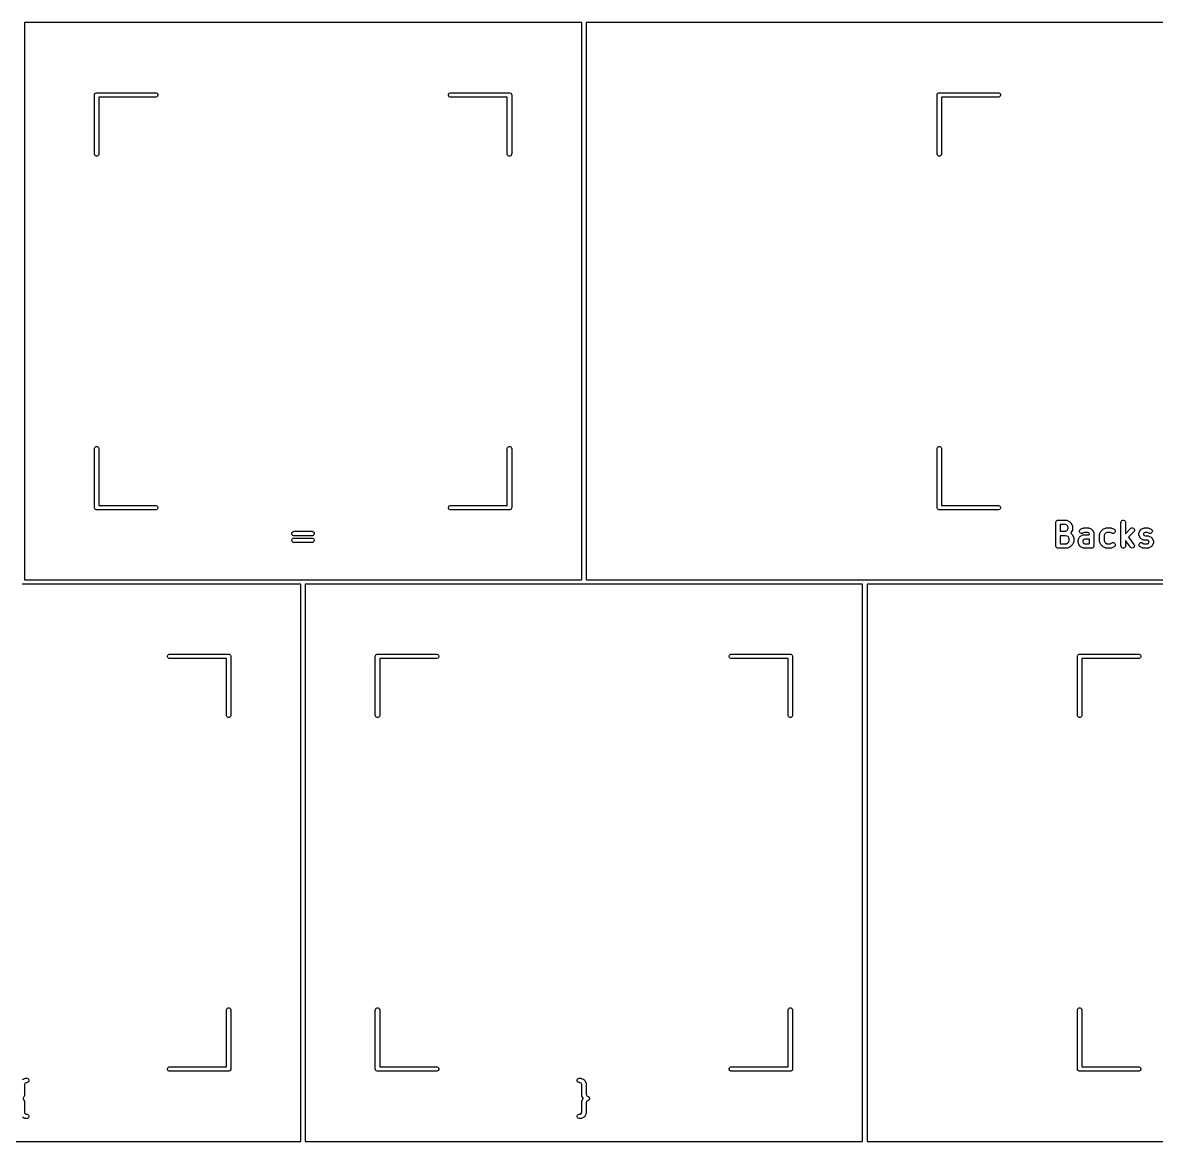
# Model space of a CAD drawing. Extents: x 48 to 353, y -180 to -61.
# Drawn here: x 277.17 to 315.61, y -122.55 to -84.6 of the extents above; entities that cross this region are included whole.
import ezdxf

# ---------------------------------------------------------------- set-up
doc = ezdxf.new("R2010")
doc.units = 0
doc.layers.add('BLACK', color=7, linetype='CONTINUOUS')

msp = doc.modelspace()

# ---------------------------------------------------------------- linework, layer by layer
at = {"layer": 'BLACK', "linetype": 'CONTINUOUS'}
for p, q in [((277.225, -84.6), (277.225, -103.5)), ((296.125, -84.6), (277.225, -84.6)), ((296.125, -103.5), (296.125, -84.6)), ((296.275, -84.6), (296.275, -103.5)), ((334.225, -84.6), (296.275, -84.6)), ((279.6, -87.05), (279.601441, -87.035368)), ((279.6, -89.05), (279.6, -87.05)), ((279.601441, -87.035368), (279.61264, -87.008332)), ((279.61264, -87.008332), (279.633332, -86.98764)), ((279.633332, -86.98764), (279.660368, -86.976441)), ((279.660368, -86.976441), (279.675, -86.975)), ((279.675, -86.975), (281.675, -86.975)), ((281.675, -87.125), (279.75, -87.125)), ((279.75, -87.125), (279.75, -89.05)), ((281.675, -86.975), (281.689632, -86.976441)), ((281.689632, -87.123559), (281.675, -87.125)), ((281.689632, -86.976441), (281.716668, -86.98764)), ((281.716668, -87.11236), (281.689632, -87.123559)), ((281.716668, -86.98764), (281.73736, -87.008332)), ((281.73736, -87.091668), (281.716668, -87.11236)), ((281.73736, -87.008332), (281.748559, -87.035368)), ((281.748559, -87.064632), (281.73736, -87.091668)), ((281.748559, -87.035368), (281.748559, -87.064632)), ((291.601441, -87.035368), (291.61264, -87.008332)), ((291.601441, -87.064632), (291.601441, -87.035368)), ((291.61264, -87.091668), (291.601441, -87.064632)), ((291.61264, -87.008332), (291.633332, -86.98764)), ((291.633332, -87.11236), (291.61264, -87.091668)), ((291.633332, -86.98764), (291.660368, -86.976441)), ((291.660368, -87.123559), (291.633332, -87.11236)), ((291.660368, -86.976441), (291.675, -86.975)), ((291.675, -87.125), (291.660368, -87.123559)), ((291.675, -86.975), (293.675, -86.975)), ((293.6, -87.125), (291.675, -87.125)), ((293.6, -89.05), (293.6, -87.125)), ((293.675, -86.975), (293.689632, -86.976441)), ((293.689632, -86.976441), (293.716668, -86.98764)), ((293.716668, -86.98764), (293.73736, -87.008332)), ((293.73736, -87.008332), (293.748559, -87.035368)), ((293.748559, -87.035368), (293.75, -87.05)), ((293.75, -87.05), (293.75, -89.05)), ((308.175, -87.05), (308.176441, -87.035368)), ((308.175, -89.05), (308.175, -87.05)), ((308.176441, -87.035368), (308.18764, -87.008332)), ((308.18764, -87.008332), (308.208332, -86.98764)), ((308.208332, -86.98764), (308.235368, -86.976441)), ((308.235368, -86.976441), (308.25, -86.975)), ((308.25, -86.975), (310.25, -86.975)), ((310.25, -87.125), (308.325, -87.125)), ((308.325, -87.125), (308.325, -89.05)), ((310.25, -86.975), (310.264632, -86.976441)), ((310.264632, -87.123559), (310.25, -87.125)), ((310.264632, -86.976441), (310.291668, -86.98764)), ((310.291668, -87.11236), (310.264632, -87.123559)), ((310.291668, -86.98764), (310.31236, -87.008332)), ((310.31236, -87.091668), (310.291668, -87.11236)), ((310.31236, -87.008332), (310.323559, -87.035368)), ((310.323559, -87.064632), (310.31236, -87.091668)), ((310.323559, -87.035368), (310.323559, -87.064632)), ((279.601441, -89.064632), (279.6, -89.05)), ((279.61264, -89.091668), (279.601441, -89.064632)), ((279.633332, -89.11236), (279.61264, -89.091668)), ((279.660368, -89.123559), (279.633332, -89.11236)), ((279.689632, -89.123559), (279.660368, -89.123559)), ((279.716668, -89.11236), (279.689632, -89.123559)), ((279.73736, -89.091668), (279.716668, -89.11236)), ((279.748559, -89.064632), (279.73736, -89.091668)), ((279.75, -89.05), (279.748559, -89.064632)), ((293.601441, -89.064632), (293.6, -89.05)), ((293.61264, -89.091668), (293.601441, -89.064632)), ((293.633332, -89.11236), (293.61264, -89.091668)), ((293.660368, -89.123559), (293.633332, -89.11236)), ((293.689632, -89.123559), (293.660368, -89.123559)), ((293.716668, -89.11236), (293.689632, -89.123559)), ((293.73736, -89.091668), (293.716668, -89.11236)), ((293.748559, -89.064632), (293.73736, -89.091668)), ((293.75, -89.05), (293.748559, -89.064632)), ((308.176441, -89.064632), (308.175, -89.05)), ((308.18764, -89.091668), (308.176441, -89.064632)), ((308.208332, -89.11236), (308.18764, -89.091668)), ((308.235368, -89.123559), (308.208332, -89.11236)), ((308.264632, -89.123559), (308.235368, -89.123559)), ((308.291668, -89.11236), (308.264632, -89.123559)), ((308.31236, -89.091668), (308.291668, -89.11236)), ((308.323559, -89.064632), (308.31236, -89.091668)), ((308.325, -89.05), (308.323559, -89.064632)), ((279.6, -99.05), (279.601441, -99.035368)), ((279.6, -101.05), (279.6, -99.05)), ((279.601441, -99.035368), (279.61264, -99.008332)), ((279.61264, -99.008332), (279.633332, -98.98764)), ((279.633332, -98.98764), (279.660368, -98.976441)), ((279.660368, -98.976441), (279.689632, -98.976441)), ((279.689632, -98.976441), (279.716668, -98.98764)), ((279.716668, -98.98764), (279.73736, -99.008332)), ((279.73736, -99.008332), (279.748559, -99.035368)), ((279.748559, -99.035368), (279.75, -99.05)), ((279.75, -99.05), (279.75, -100.975)), ((293.6, -99.05), (293.601441, -99.035368)), ((293.6, -100.975), (293.6, -99.05)), ((293.601441, -99.035368), (293.61264, -99.008332)), ((293.61264, -99.008332), (293.633332, -98.98764)), ((293.633332, -98.98764), (293.660368, -98.976441)), ((293.660368, -98.976441), (293.689632, -98.976441)), ((293.689632, -98.976441), (293.716668, -98.98764)), ((293.716668, -98.98764), (293.73736, -99.008332)), ((293.73736, -99.008332), (293.748559, -99.035368)), ((293.748559, -99.035368), (293.75, -99.05)), ((293.75, -99.05), (293.75, -101.05)), ((308.175, -99.05), (308.176441, -99.035368)), ((308.175, -101.05), (308.175, -99.05)), ((308.176441, -99.035368), (308.18764, -99.008332)), ((308.18764, -99.008332), (308.208332, -98.98764)), ((308.208332, -98.98764), (308.235368, -98.976441)), ((308.235368, -98.976441), (308.264632, -98.976441)), ((308.264632, -98.976441), (308.291668, -98.98764)), ((308.291668, -98.98764), (308.31236, -99.008332)), ((308.31236, -99.008332), (308.323559, -99.035368)), ((308.323559, -99.035368), (308.325, -99.05)), ((308.325, -99.05), (308.325, -100.975)), ((279.601441, -101.064632), (279.6, -101.05)), ((279.61264, -101.091668), (279.601441, -101.064632)), ((279.633332, -101.11236), (279.61264, -101.091668)), ((279.660368, -101.123559), (279.633332, -101.11236)), ((279.75, -100.975), (281.675, -100.975)), ((281.675, -100.975), (281.689632, -100.976441)), ((281.689632, -100.976441), (281.716668, -100.98764)), ((281.716668, -101.11236), (281.689632, -101.123559)), ((281.716668, -100.98764), (281.73736, -101.008332)), ((281.73736, -101.091668), (281.716668, -101.11236)), ((281.73736, -101.008332), (281.748559, -101.035368)), ((281.748559, -101.064632), (281.73736, -101.091668)), ((281.748559, -101.035368), (281.748559, -101.064632)), ((291.601441, -101.035368), (291.61264, -101.008332)), ((291.601441, -101.064632), (291.601441, -101.035368)), ((291.61264, -101.091668), (291.601441, -101.064632)), ((291.61264, -101.008332), (291.633332, -100.98764)), ((291.633332, -101.11236), (291.61264, -101.091668)), ((291.633332, -100.98764), (291.660368, -100.976441)), ((291.660368, -101.123559), (291.633332, -101.11236)), ((291.660368, -100.976441), (291.675, -100.975)), ((291.675, -100.975), (293.6, -100.975)), ((293.716668, -101.11236), (293.689632, -101.123559)), ((293.73736, -101.091668), (293.716668, -101.11236)), ((293.748559, -101.064632), (293.73736, -101.091668)), ((293.75, -101.05), (293.748559, -101.064632)), ((308.176441, -101.064632), (308.175, -101.05)), ((308.18764, -101.091668), (308.176441, -101.064632)), ((308.208332, -101.11236), (308.18764, -101.091668)), ((308.235368, -101.123559), (308.208332, -101.11236)), ((308.325, -100.975), (310.25, -100.975)), ((310.25, -100.975), (310.264632, -100.976441)), ((310.264632, -100.976441), (310.291668, -100.98764)), ((310.291668, -101.11236), (310.264632, -101.123559)), ((310.291668, -100.98764), (310.31236, -101.008332)), ((310.31236, -101.091668), (310.291668, -101.11236)), ((310.31236, -101.008332), (310.323559, -101.035368)), ((310.323559, -101.064632), (310.31236, -101.091668)), ((310.323559, -101.035368), (310.323559, -101.064632)), ((279.675, -101.125), (279.660368, -101.123559)), ((281.675, -101.125), (279.675, -101.125)), ((281.689632, -101.123559), (281.675, -101.125)), ((291.675, -101.125), (291.660368, -101.123559)), ((293.675, -101.125), (291.675, -101.125)), ((293.689632, -101.123559), (293.675, -101.125)), ((308.25, -101.125), (308.235368, -101.123559)), ((310.25, -101.125), (308.25, -101.125)), ((310.264632, -101.123559), (310.25, -101.125)), ((312.216211, -101.508127), (312.236903, -101.487435)), ((312.236903, -101.487435), (312.263939, -101.476236)), ((312.263939, -101.476236), (312.278571, -101.474795)), ((312.278571, -101.474795), (312.545237, -101.474795)), ((312.545237, -101.474795), (312.559869, -101.476236)), ((312.559869, -101.476236), (312.562358, -101.477267)), ((312.562358, -101.477267), (312.565046, -101.477458)), ((312.565046, -101.477458), (312.578778, -101.482713)), ((312.578778, -101.482713), (312.654969, -101.520808)), ((314.425735, -101.508127), (314.446427, -101.487435)), ((314.446427, -101.487435), (314.473463, -101.476236)), ((314.473463, -101.476236), (314.502727, -101.476236)), ((314.502727, -101.476236), (314.529763, -101.487435)), ((314.529763, -101.487435), (314.550455, -101.508127)), ((286.307878, -101.889079), (286.32857, -101.868387)), ((286.32857, -101.868387), (286.355606, -101.857188)), ((286.355606, -101.857188), (286.370238, -101.855747)), ((286.370238, -101.855747), (286.979762, -101.855747)), ((286.979762, -101.855747), (286.994394, -101.857188)), ((286.994394, -101.857188), (287.02143, -101.868387)), ((287.02143, -101.868387), (287.042122, -101.889079)), ((312.203571, -101.549795), (312.205012, -101.535163)), ((312.203571, -102.349795), (312.203571, -101.549795)), ((312.205012, -101.535163), (312.216211, -101.508127)), ((312.527532, -101.624795), (312.353571, -101.624795)), ((312.353571, -101.624795), (312.353571, -101.855747)), ((312.353571, -101.855747), (312.527532, -101.855747)), ((312.577001, -101.649529), (312.527532, -101.624795)), ((312.527532, -101.855747), (312.577001, -101.831012)), ((312.597883, -101.670411), (312.577001, -101.649529)), ((312.577001, -101.831012), (312.597883, -101.81013)), ((312.622618, -101.71988), (312.597883, -101.670411)), ((312.597883, -101.81013), (312.622618, -101.760661)), ((312.622618, -101.760661), (312.622618, -101.71988)), ((312.654969, -101.520808), (312.661268, -101.524772)), ((312.661268, -101.524772), (312.663096, -101.52553)), ((312.663096, -101.52553), (312.665152, -101.527218)), ((312.665152, -101.527218), (312.667412, -101.52864)), ((312.667412, -101.52864), (312.668711, -101.530138)), ((312.668711, -101.530138), (312.674461, -101.534857)), ((312.674461, -101.534857), (312.712556, -101.572952)), ((312.712556, -101.572952), (312.717274, -101.578701)), ((312.717274, -101.578701), (312.718773, -101.580001)), ((312.718773, -101.580001), (312.720194, -101.58226)), ((312.720194, -101.58226), (312.721883, -101.584317)), ((312.721883, -101.584317), (312.72264, -101.586144)), ((312.72264, -101.586144), (312.726605, -101.592444)), ((312.726605, -101.592444), (312.7647, -101.668635)), ((312.7647, -101.811907), (312.726605, -101.888098)), ((312.7647, -101.668635), (312.769955, -101.682367)), ((312.769955, -101.798175), (312.7647, -101.811907)), ((312.769955, -101.682367), (312.770145, -101.685054)), ((312.770145, -101.795487), (312.769955, -101.798175)), ((312.770145, -101.685054), (312.771177, -101.687544)), ((312.771177, -101.792998), (312.770145, -101.795487)), ((312.771177, -101.687544), (312.772618, -101.702176)), ((312.772618, -101.778366), (312.771177, -101.792998)), ((312.772618, -101.702176), (312.772618, -101.778366)), ((313.00416, -101.845177), (313.013413, -101.817416)), ((313.006234, -101.874367), (313.00416, -101.845177)), ((313.019322, -101.900541), (313.006234, -101.874367)), ((313.013413, -101.817416), (313.032587, -101.795308)), ((313.032587, -101.795308), (313.045029, -101.787475)), ((313.045029, -101.787475), (313.121219, -101.74938)), ((313.121219, -101.74938), (313.134951, -101.744125)), ((313.134951, -101.744125), (313.137637, -101.743934)), ((313.137637, -101.743934), (313.140129, -101.742902)), ((313.140129, -101.742902), (313.154761, -101.741461)), ((313.154761, -101.741461), (313.307142, -101.741461)), ((313.307142, -101.741461), (313.321774, -101.742902)), ((313.321774, -101.742902), (313.324262, -101.743932)), ((313.324262, -101.743932), (313.326952, -101.744124)), ((313.326952, -101.744124), (313.340683, -101.749379)), ((313.340683, -101.749379), (313.416874, -101.787475)), ((313.416874, -101.787475), (313.41932, -101.789015)), ((313.41932, -101.789015), (313.420475, -101.7894)), ((313.420475, -101.7894), (313.421913, -101.790647)), ((313.421913, -101.790647), (313.429317, -101.795308)), ((313.429317, -101.795308), (313.435476, -101.802409)), ((313.435476, -101.802409), (313.442583, -101.808573)), ((313.442583, -101.808573), (313.447244, -101.815978)), ((313.447244, -101.815978), (313.44849, -101.817415)), ((313.44849, -101.817415), (313.448874, -101.818568)), ((313.448874, -101.818568), (313.450415, -101.821016)), ((313.450415, -101.821016), (313.48851, -101.897206)), ((313.697203, -101.9353), (313.735299, -101.859111)), ((313.735299, -101.859111), (313.739262, -101.852814)), ((313.739262, -101.852814), (313.740021, -101.850984)), ((313.740021, -101.850984), (313.741712, -101.848922)), ((313.741712, -101.848922), (313.743132, -101.846668)), ((313.743132, -101.846668), (313.744627, -101.845371)), ((313.744627, -101.845371), (313.749348, -101.839619)), ((313.749348, -101.839619), (313.787443, -101.801524)), ((313.787443, -101.801524), (313.793195, -101.796803)), ((313.793195, -101.796803), (313.794492, -101.795308)), ((313.794492, -101.795308), (313.796747, -101.793888)), ((313.796747, -101.793888), (313.798808, -101.792197)), ((313.798808, -101.792197), (313.800636, -101.791439)), ((313.800636, -101.791439), (313.806934, -101.787475)), ((313.806934, -101.787475), (313.883124, -101.74938)), ((313.883124, -101.74938), (313.896856, -101.744125)), ((313.896856, -101.744125), (313.899542, -101.743934)), ((313.899542, -101.743934), (313.902034, -101.742902)), ((313.902034, -101.742902), (313.916666, -101.741461)), ((313.916666, -101.741461), (314.069047, -101.741461)), ((314.069047, -101.741461), (314.083679, -101.742902)), ((314.083679, -101.742902), (314.086167, -101.743932)), ((314.086167, -101.743932), (314.088857, -101.744124)), ((314.088857, -101.744124), (314.102588, -101.749379)), ((314.102588, -101.749379), (314.178779, -101.787475)), ((314.178779, -101.787475), (314.191222, -101.795308)), ((314.191222, -101.795308), (314.210395, -101.817415)), ((314.217574, -101.874367), (314.204487, -101.900541)), ((314.210395, -101.817415), (314.219649, -101.845176)), ((314.219649, -101.845176), (314.217574, -101.874367)), ((314.413095, -101.549795), (314.414536, -101.535163)), ((314.413095, -102.349795), (314.413095, -101.549795)), ((314.414536, -101.535163), (314.425735, -101.508127)), ((314.550455, -101.508127), (314.561654, -101.535163)), ((314.561654, -101.535163), (314.563095, -101.549795)), ((314.563095, -101.549795), (314.563095, -101.940157)), ((314.563095, -101.940157), (314.739824, -101.763428)), ((314.84589, -101.869494), (314.663313, -102.05207)), ((314.739824, -101.763428), (314.75119, -101.7541)), ((314.75119, -101.7541), (314.778226, -101.742902)), ((314.778226, -101.742902), (314.807489, -101.742902)), ((314.807489, -101.742902), (314.834525, -101.7541)), ((314.834525, -101.7541), (314.855218, -101.774793)), ((314.855218, -101.858128), (314.84589, -101.869494)), ((314.855218, -101.774793), (314.866416, -101.801829)), ((314.866416, -101.831092), (314.855218, -101.858128)), ((314.866416, -101.801829), (314.866416, -101.831092)), ((315.030536, -101.897205), (315.068632, -101.821016)), ((315.068632, -101.821016), (315.07017, -101.818571)), ((315.07017, -101.818571), (315.070556, -101.817416)), ((315.070556, -101.817416), (315.071804, -101.815976)), ((315.071804, -101.815976), (315.076465, -101.808573)), ((315.076465, -101.808573), (315.083568, -101.802412)), ((315.083568, -101.802412), (315.08973, -101.795308)), ((315.08973, -101.795308), (315.097135, -101.790645)), ((315.097135, -101.790645), (315.098572, -101.7894)), ((315.098572, -101.7894), (315.099724, -101.789015)), ((315.099724, -101.789015), (315.102172, -101.787475)), ((315.102172, -101.787475), (315.178362, -101.74938)), ((315.178362, -101.74938), (315.192094, -101.744125)), ((315.192094, -101.744125), (315.19478, -101.743934)), ((315.19478, -101.743934), (315.197272, -101.742902)), ((315.197272, -101.742902), (315.211904, -101.741461)), ((315.211904, -101.741461), (315.32619, -101.741461)), ((315.32619, -101.741461), (315.340822, -101.742902)), ((315.340822, -101.742902), (315.34331, -101.743932)), ((315.34331, -101.743932), (315.346, -101.744124)), ((315.346, -101.744124), (315.359732, -101.749379)), ((315.359732, -101.749379), (315.435921, -101.787475)), ((315.435921, -101.787475), (315.448364, -101.795308)), ((315.448364, -101.795308), (315.467537, -101.817415)), ((315.474716, -101.874367), (315.461629, -101.900541)), ((315.467537, -101.817415), (315.476791, -101.845177)), ((315.476791, -101.845177), (315.474716, -101.874367)), ((286.296679, -101.916115), (286.307878, -101.889079)), ((286.296679, -101.945379), (286.296679, -101.916115)), ((286.307878, -101.972415), (286.296679, -101.945379)), ((286.296679, -102.144687), (286.307878, -102.117651)), ((286.296679, -102.173951), (286.296679, -102.144687)), ((286.307878, -102.200987), (286.296679, -102.173951)), ((286.32857, -101.993107), (286.307878, -101.972415)), ((286.307878, -102.117651), (286.32857, -102.096959)), ((286.32857, -102.221679), (286.307878, -102.200987)), ((286.355606, -102.004306), (286.32857, -101.993107)), ((286.32857, -102.096959), (286.355606, -102.08576)), ((286.355606, -102.232878), (286.32857, -102.221679)), ((286.370238, -102.005747), (286.355606, -102.004306)), ((286.355606, -102.08576), (286.370238, -102.084319)), ((286.370238, -102.234319), (286.355606, -102.232878)), ((286.979762, -102.005747), (286.370238, -102.005747)), ((286.370238, -102.084319), (286.979762, -102.084319)), ((286.979762, -102.234319), (286.370238, -102.234319)), ((286.994394, -102.004306), (286.979762, -102.005747)), ((286.979762, -102.084319), (286.994394, -102.08576)), ((286.994394, -102.232878), (286.979762, -102.234319)), ((287.02143, -101.993107), (286.994394, -102.004306)), ((286.994394, -102.08576), (287.02143, -102.096959)), ((287.02143, -102.221679), (286.994394, -102.232878)), ((287.042122, -101.972415), (287.02143, -101.993107)), ((287.02143, -102.096959), (287.042122, -102.117651)), ((287.042122, -102.200987), (287.02143, -102.221679)), ((287.042122, -101.889079), (287.053321, -101.916115)), ((287.053321, -101.945379), (287.042122, -101.972415)), ((287.042122, -102.117651), (287.053321, -102.144687)), ((287.053321, -102.173951), (287.042122, -102.200987)), ((287.053321, -101.916115), (287.053321, -101.945379)), ((287.053321, -102.144687), (287.053321, -102.173951)), ((312.533067, -102.005747), (312.353571, -102.005747)), ((312.353571, -102.005747), (312.353571, -102.274795)), ((312.619008, -102.034393), (312.533067, -102.005747)), ((312.565628, -102.274795), (312.615095, -102.250061)), ((312.615095, -102.250061), (312.635978, -102.229178)), ((312.635978, -102.051363), (312.619008, -102.034393)), ((312.660714, -102.100833), (312.635978, -102.051363)), ((312.635978, -102.229178), (312.660714, -102.179708)), ((312.660714, -102.179708), (312.660714, -102.100833)), ((312.712556, -101.90759), (312.708041, -101.912104)), ((312.708041, -101.912104), (312.712557, -101.91581)), ((312.717274, -101.90184), (312.712556, -101.90759)), ((312.712557, -101.91581), (312.750652, -101.953906)), ((312.718773, -101.900541), (312.717274, -101.90184)), ((312.720194, -101.898281), (312.718773, -101.900541)), ((312.721883, -101.896225), (312.720194, -101.898281)), ((312.72264, -101.894397), (312.721883, -101.896225)), ((312.726605, -101.888098), (312.72264, -101.894397)), ((312.750652, -101.953906), (312.755372, -101.959657)), ((312.755372, -101.959657), (312.756867, -101.960954)), ((312.756867, -101.960954), (312.758286, -101.963208)), ((312.758286, -101.963208), (312.759979, -101.965271)), ((312.759979, -101.965271), (312.760737, -101.967101)), ((312.760737, -101.967101), (312.7647, -101.973396)), ((312.7647, -101.973396), (312.802795, -102.049586)), ((312.802795, -102.230956), (312.7647, -102.307146)), ((312.802795, -102.049586), (312.80805, -102.063318)), ((312.80805, -102.217224), (312.802795, -102.230956)), ((312.80805, -102.063318), (312.80824, -102.066004)), ((312.80824, -102.214537), (312.80805, -102.217224)), ((312.80824, -102.066004), (312.809273, -102.068496)), ((312.809273, -102.212046), (312.80824, -102.214537)), ((312.809273, -102.068496), (312.810714, -102.083128)), ((312.810714, -102.197414), (312.809273, -102.212046)), ((312.810714, -102.083128), (312.810714, -102.197414)), ((312.965475, -102.159319), (312.966916, -102.144687)), ((312.965475, -102.235509), (312.965475, -102.159319)), ((312.966916, -102.250141), (312.965475, -102.235509)), ((312.966916, -102.144687), (312.967946, -102.142198)), ((312.967946, -102.252629), (312.966916, -102.250141)), ((312.967946, -102.142198), (312.968138, -102.139509)), ((312.968138, -102.255319), (312.967946, -102.252629)), ((312.968138, -102.139509), (312.973393, -102.125778)), ((312.973393, -102.26905), (312.968138, -102.255319)), ((312.973393, -102.125778), (313.011489, -102.049587)), ((313.011489, -102.049587), (313.013029, -102.04714)), ((313.013029, -102.04714), (313.013414, -102.045986)), ((313.013414, -102.045986), (313.014661, -102.044547)), ((313.014661, -102.044547), (313.019322, -102.037144)), ((313.04143, -101.919715), (313.019322, -101.900541)), ((313.019322, -102.037144), (313.026423, -102.030984)), ((313.026423, -102.030984), (313.032587, -102.023878)), ((313.032587, -102.023878), (313.039992, -102.019216)), ((313.039992, -102.019216), (313.041429, -102.017971)), ((313.041429, -102.017971), (313.042582, -102.017586)), ((313.069191, -101.928968), (313.04143, -101.919715)), ((313.042582, -102.017586), (313.04503, -102.016046)), ((313.04503, -102.016046), (313.12122, -101.977951)), ((313.098381, -101.926894), (313.069191, -101.928968)), ((313.112113, -101.921639), (313.098381, -101.926894)), ((313.172467, -101.891461), (313.112113, -101.921639)), ((313.134472, -102.139029), (313.115475, -102.177024)), ((313.115475, -102.177024), (313.115475, -102.217803)), ((313.115475, -102.217803), (313.134472, -102.255798)), ((313.12122, -101.977951), (313.134952, -101.972696)), ((313.172466, -102.120033), (313.134472, -102.139029)), ((313.134472, -102.255798), (313.172466, -102.274795)), ((313.134952, -101.972696), (313.137639, -101.972505)), ((313.137639, -101.972505), (313.140129, -101.971474)), ((313.140129, -101.971474), (313.154761, -101.970033)), ((313.154761, -101.970033), (313.327532, -101.970033)), ((313.345237, -102.120033), (313.172466, -102.120033)), ((313.289437, -101.891461), (313.172467, -101.891461)), ((313.327431, -101.910458), (313.289437, -101.891461)), ((313.346428, -101.948452), (313.327431, -101.910458)), ((313.327532, -101.970033), (313.346428, -101.960585)), ((313.327532, -102.274795), (313.346428, -102.265347)), ((313.346428, -102.119915), (313.345237, -102.120033)), ((313.346428, -101.960585), (313.346428, -101.948452)), ((313.346428, -102.265347), (313.346428, -102.119915)), ((313.48851, -101.897206), (313.493765, -101.910938)), ((313.493765, -101.910938), (313.493955, -101.913625)), ((313.493955, -101.913625), (313.494987, -101.916115)), ((313.494987, -101.916115), (313.496428, -101.930747)), ((313.496428, -101.930747), (313.496428, -102.349795)), ((313.689285, -101.968842), (313.690726, -101.95421)), ((313.689285, -102.197414), (313.689285, -101.968842)), ((313.690726, -102.212046), (313.689285, -102.197414)), ((313.690726, -101.95421), (313.691756, -101.951721)), ((313.691756, -102.214534), (313.690726, -102.212046)), ((313.691756, -101.951721), (313.691948, -101.949032)), ((313.691948, -102.217224), (313.691756, -102.214534)), ((313.691948, -101.949032), (313.697203, -101.9353)), ((313.697203, -102.230956), (313.691948, -102.217224)), ((313.735299, -102.307145), (313.697203, -102.230956)), ((313.864019, -101.93708), (313.839285, -101.986548)), ((313.839285, -101.986548), (313.839285, -102.179708)), ((313.839285, -102.179708), (313.864019, -102.229176)), ((313.884902, -101.916196), (313.864019, -101.93708)), ((313.864019, -102.229176), (313.884903, -102.250061)), ((313.934372, -101.891461), (313.884902, -101.916196)), ((313.884903, -102.250061), (313.934371, -102.274795)), ((314.051342, -101.891461), (313.934372, -101.891461)), ((314.111696, -101.921639), (314.051342, -101.891461)), ((314.051342, -102.274795), (314.111697, -102.244618)), ((314.125428, -101.926894), (314.111696, -101.921639)), ((314.111697, -102.244618), (314.125429, -102.239363)), ((314.154618, -101.928968), (314.125428, -101.926894)), ((314.125429, -102.239363), (314.154619, -102.237289)), ((314.182379, -101.919714), (314.154618, -101.928968)), ((314.154619, -102.237289), (314.18238, -102.246543)), ((314.204487, -101.900541), (314.182379, -101.919714)), ((314.18238, -102.246543), (314.204488, -102.265716)), ((314.204488, -102.265716), (314.217575, -102.291891)), ((314.732857, -102.394795), (314.563095, -102.168446)), ((314.563095, -102.168446), (314.563095, -102.349795)), ((314.663313, -102.05207), (314.852857, -102.304795)), ((315.022618, -101.930747), (315.024059, -101.916115)), ((315.022618, -101.968842), (315.022618, -101.930747)), ((315.024059, -101.983474), (315.022618, -101.968842)), ((315.024059, -101.916115), (315.025089, -101.913626)), ((315.025089, -101.985962), (315.024059, -101.983474)), ((315.025089, -101.913626), (315.025281, -101.910937)), ((315.025281, -101.988652), (315.025089, -101.985962)), ((315.025281, -101.910937), (315.030536, -101.897205)), ((315.030536, -102.002383), (315.025281, -101.988652)), ((315.025281, -102.291891), (315.038368, -102.265716)), ((315.068632, -102.078574), (315.030536, -102.002383)), ((315.038368, -102.265716), (315.060476, -102.246543)), ((315.060476, -102.246543), (315.088237, -102.237289)), ((315.070172, -102.08102), (315.068632, -102.078574)), ((315.070557, -102.082175), (315.070172, -102.08102)), ((315.071804, -102.083613), (315.070557, -102.082175)), ((315.076465, -102.091017), (315.071804, -102.083613)), ((315.083566, -102.097176), (315.076465, -102.091017)), ((315.08973, -102.104283), (315.083566, -102.097176)), ((315.088237, -102.237289), (315.117427, -102.239363)), ((315.097135, -102.108944), (315.08973, -102.104283)), ((315.098572, -102.11019), (315.097135, -102.108944)), ((315.099725, -102.110574), (315.098572, -102.11019)), ((315.102173, -102.112115), (315.099725, -102.110574)), ((315.178363, -102.15021), (315.102173, -102.112115)), ((315.117427, -102.239363), (315.131159, -102.244618)), ((315.131159, -102.244618), (315.191514, -102.274795)), ((315.191614, -101.910459), (315.172618, -101.948453)), ((315.172618, -101.948453), (315.172618, -101.951136)), ((315.172618, -101.951136), (315.191615, -101.989131)), ((315.192095, -102.155465), (315.178363, -102.15021)), ((315.22961, -101.891461), (315.191614, -101.910459)), ((315.191615, -101.989131), (315.229609, -102.008128)), ((315.194782, -102.155655), (315.192095, -102.155465)), ((315.197272, -102.156687), (315.194782, -102.155655)), ((315.211904, -102.158128), (315.197272, -102.156687)), ((315.308485, -102.158128), (315.211904, -102.158128)), ((315.229609, -102.008128), (315.32619, -102.008128)), ((315.308484, -101.891461), (315.22961, -101.891461)), ((315.368838, -101.921638), (315.308484, -101.891461)), ((315.346478, -102.177124), (315.308485, -102.158128)), ((315.308485, -102.274795), (315.346478, -102.255798)), ((315.32619, -102.008128), (315.340822, -102.009569)), ((315.340822, -102.009569), (315.343311, -102.0106)), ((315.343311, -102.0106), (315.345999, -102.010791)), ((315.345999, -102.010791), (315.359731, -102.016046)), ((315.365476, -102.215119), (315.346478, -102.177124)), ((315.346478, -102.255798), (315.365476, -102.217803)), ((315.359731, -102.016046), (315.435921, -102.054141)), ((315.365476, -102.217803), (315.365476, -102.215119)), ((315.38257, -101.926893), (315.368838, -101.921638)), ((315.41176, -101.928968), (315.38257, -101.926893)), ((315.439521, -101.919714), (315.41176, -101.928968)), ((315.435921, -102.054141), (315.438368, -102.055681)), ((315.438368, -102.055681), (315.439522, -102.056066)), ((315.461629, -101.900541), (315.439521, -101.919714)), ((315.439522, -102.056066), (315.440958, -102.057311)), ((315.440958, -102.057311), (315.448364, -102.061973)), ((315.448364, -102.061973), (315.454527, -102.069079)), ((315.454527, -102.069079), (315.461629, -102.075239)), ((315.461629, -102.075239), (315.466289, -102.082642)), ((315.466289, -102.082642), (315.467537, -102.084081)), ((315.467537, -102.084081), (315.467921, -102.085235)), ((315.467921, -102.085235), (315.469462, -102.087682)), ((315.469462, -102.087682), (315.507558, -102.163872)), ((315.507558, -102.163872), (315.512813, -102.177604)), ((315.512813, -102.255319), (315.507558, -102.269051)), ((315.512813, -102.177604), (315.513004, -102.180293)), ((315.513004, -102.252629), (315.512813, -102.255319)), ((315.513004, -102.180293), (315.514035, -102.182782)), ((315.514035, -102.250141), (315.513004, -102.252629)), ((315.514035, -102.182782), (315.515476, -102.197414)), ((315.515476, -102.235509), (315.514035, -102.250141)), ((315.515476, -102.197414), (315.515476, -102.235509)), ((312.205012, -102.364427), (312.203571, -102.349795)), ((312.216211, -102.391463), (312.205012, -102.364427)), ((312.236903, -102.412155), (312.216211, -102.391463)), ((312.263939, -102.423354), (312.236903, -102.412155)), ((312.278571, -102.424795), (312.263939, -102.423354)), ((312.583333, -102.424795), (312.278571, -102.424795)), ((312.353571, -102.274795), (312.565628, -102.274795)), ((312.597965, -102.423354), (312.583333, -102.424795)), ((312.600454, -102.422322), (312.597965, -102.423354)), ((312.603142, -102.422132), (312.600454, -102.422322)), ((312.616874, -102.416877), (312.603142, -102.422132)), ((312.693064, -102.378782), (312.616874, -102.416877)), ((312.699363, -102.374817), (312.693064, -102.378782)), ((312.701191, -102.37406), (312.699363, -102.374817)), ((312.703247, -102.372372), (312.701191, -102.37406)), ((312.705507, -102.37095), (312.703247, -102.372372)), ((312.706807, -102.36945), (312.705507, -102.37095)), ((312.712557, -102.364732), (312.706807, -102.36945)), ((312.750652, -102.326636), (312.712557, -102.364732)), ((312.755372, -102.320884), (312.750652, -102.326636)), ((312.756867, -102.319588), (312.755372, -102.320884)), ((312.758286, -102.317333), (312.756867, -102.319588)), ((312.759979, -102.315271), (312.758286, -102.317333)), ((312.760737, -102.31344), (312.759979, -102.315271)), ((312.7647, -102.307146), (312.760737, -102.31344)), ((313.011489, -102.345241), (312.973393, -102.26905)), ((313.013029, -102.347687), (313.011489, -102.345241)), ((313.013414, -102.348842), (313.013029, -102.347687)), ((313.014661, -102.35028), (313.013414, -102.348842)), ((313.019322, -102.357684), (313.014661, -102.35028)), ((313.026423, -102.363843), (313.019322, -102.357684)), ((313.032587, -102.37095), (313.026423, -102.363843)), ((313.039992, -102.375611), (313.032587, -102.37095)), ((313.041429, -102.376857), (313.039992, -102.375611)), ((313.042582, -102.377241), (313.041429, -102.376857)), ((313.04503, -102.378782), (313.042582, -102.377241)), ((313.12122, -102.416877), (313.04503, -102.378782)), ((313.134952, -102.422132), (313.12122, -102.416877)), ((313.137639, -102.422322), (313.134952, -102.422132)), ((313.140129, -102.423354), (313.137639, -102.422322)), ((313.154761, -102.424795), (313.140129, -102.423354)), ((313.345237, -102.424795), (313.154761, -102.424795)), ((313.172466, -102.274795), (313.327532, -102.274795)), ((313.359869, -102.423354), (313.345237, -102.424795)), ((313.362358, -102.422322), (313.359869, -102.423354)), ((313.365046, -102.422132), (313.362358, -102.422322)), ((313.378778, -102.416877), (313.365046, -102.422132)), ((313.384388, -102.414072), (313.378778, -102.416877)), ((313.406796, -102.423354), (313.384388, -102.414072)), ((313.43606, -102.423354), (313.406796, -102.423354)), ((313.463096, -102.412155), (313.43606, -102.423354)), ((313.483788, -102.391463), (313.463096, -102.412155)), ((313.494987, -102.364427), (313.483788, -102.391463)), ((313.496428, -102.349795), (313.494987, -102.364427)), ((313.739261, -102.313439), (313.735299, -102.307145)), ((313.74002, -102.315271), (313.739261, -102.313439)), ((313.741713, -102.317334), (313.74002, -102.315271)), ((313.743132, -102.319588), (313.741713, -102.317334)), ((313.744626, -102.320884), (313.743132, -102.319588)), ((313.749347, -102.326636), (313.744626, -102.320884)), ((313.787442, -102.364732), (313.749347, -102.326636)), ((313.793193, -102.369452), (313.787442, -102.364732)), ((313.794492, -102.37095), (313.793193, -102.369452)), ((313.796747, -102.372369), (313.794492, -102.37095)), ((313.798807, -102.37406), (313.796747, -102.372369)), ((313.800637, -102.374818), (313.798807, -102.37406)), ((313.806935, -102.378782), (313.800637, -102.374818)), ((313.883125, -102.416877), (313.806935, -102.378782)), ((313.896857, -102.422132), (313.883125, -102.416877)), ((313.899544, -102.422322), (313.896857, -102.422132)), ((313.902034, -102.423354), (313.899544, -102.422322)), ((313.916666, -102.424795), (313.902034, -102.423354)), ((314.069047, -102.424795), (313.916666, -102.424795)), ((313.934371, -102.274795), (314.051342, -102.274795)), ((314.083679, -102.423354), (314.069047, -102.424795)), ((314.086168, -102.422322), (314.083679, -102.423354)), ((314.088856, -102.422132), (314.086168, -102.422322)), ((314.102588, -102.416877), (314.088856, -102.422132)), ((314.178779, -102.378782), (314.102588, -102.416877)), ((314.191222, -102.37095), (314.178779, -102.378782)), ((314.210395, -102.348842), (314.191222, -102.37095)), ((314.219649, -102.321081), (314.210395, -102.348842)), ((314.217575, -102.291891), (314.219649, -102.321081)), ((314.414536, -102.364427), (314.413095, -102.349795)), ((314.425735, -102.391463), (314.414536, -102.364427)), ((314.446427, -102.412155), (314.425735, -102.391463)), ((314.473463, -102.423354), (314.446427, -102.412155)), ((314.502727, -102.423354), (314.473463, -102.423354)), ((314.529763, -102.412155), (314.502727, -102.423354)), ((314.550455, -102.391463), (314.529763, -102.412155)), ((314.561654, -102.364427), (314.550455, -102.391463)), ((314.563095, -102.349795), (314.561654, -102.364427)), ((314.742789, -102.405636), (314.732857, -102.394795)), ((314.76797, -102.420546), (314.742789, -102.405636)), ((314.796939, -102.424684), (314.76797, -102.420546)), ((314.825287, -102.417422), (314.796939, -102.424684)), ((314.848698, -102.399863), (314.825287, -102.417422)), ((314.863608, -102.374682), (314.848698, -102.399863)), ((314.852857, -102.304795), (314.860483, -102.317365)), ((314.860483, -102.317365), (314.867746, -102.345713)), ((314.867746, -102.345713), (314.863608, -102.374682)), ((315.023207, -102.321081), (315.025281, -102.291891)), ((315.032461, -102.348842), (315.023207, -102.321081)), ((315.051634, -102.37095), (315.032461, -102.348842)), ((315.064077, -102.378782), (315.051634, -102.37095)), ((315.140268, -102.416877), (315.064077, -102.378782)), ((315.154, -102.422132), (315.140268, -102.416877)), ((315.156687, -102.422322), (315.154, -102.422132)), ((315.159177, -102.423354), (315.156687, -102.422322)), ((315.173809, -102.424795), (315.159177, -102.423354)), ((315.32619, -102.424795), (315.173809, -102.424795)), ((315.191514, -102.274795), (315.308485, -102.274795)), ((315.340822, -102.423354), (315.32619, -102.424795)), ((315.343311, -102.422322), (315.340822, -102.423354)), ((315.345999, -102.422132), (315.343311, -102.422322)), ((315.359731, -102.416877), (315.345999, -102.422132)), ((315.435921, -102.378782), (315.359731, -102.416877)), ((315.438368, -102.377241), (315.435921, -102.378782)), ((315.439522, -102.376857), (315.438368, -102.377241)), ((315.440958, -102.375611), (315.439522, -102.376857)), ((315.448364, -102.37095), (315.440958, -102.375611)), ((315.454527, -102.363843), (315.448364, -102.37095)), ((315.461629, -102.357684), (315.454527, -102.363843)), ((315.466289, -102.35028), (315.461629, -102.357684)), ((315.467537, -102.348842), (315.466289, -102.35028)), ((315.467921, -102.347687), (315.467537, -102.348842)), ((315.469462, -102.345241), (315.467921, -102.347687)), ((315.507558, -102.269051), (315.469462, -102.345241)), ((286.6, -103.65), (277.15, -103.65)), ((277.225, -103.5), (286.675, -103.5)), ((286.6, -122.55), (286.6, -103.65)), ((286.675, -103.5), (296.125, -103.5)), ((286.75, -103.65), (286.75, -122.55)), ((296.2, -103.65), (286.75, -103.65)), ((305.65, -103.65), (296.2, -103.65)), ((296.275, -103.5), (305.725, -103.5)), ((305.65, -122.55), (305.65, -103.65)), ((305.725, -103.5), (334.225, -103.5)), ((305.8, -103.65), (305.8, -122.55)), ((334.225, -103.65), (305.8, -103.65)), ((282.076441, -106.085368), (282.08764, -106.058332)), ((282.076441, -106.114632), (282.076441, -106.085368)), ((282.08764, -106.058332), (282.108332, -106.03764)), ((282.108332, -106.03764), (282.135368, -106.026441)), ((282.135368, -106.026441), (282.15, -106.025)), ((282.15, -106.025), (284.15, -106.025)), ((284.15, -106.025), (284.164632, -106.026441)), ((284.164632, -106.026441), (284.191668, -106.03764)), ((284.191668, -106.03764), (284.21236, -106.058332)), ((284.21236, -106.058332), (284.223559, -106.085368)), ((284.223559, -106.085368), (284.225, -106.1)), ((284.225, -106.1), (284.225, -108.1)), ((289.125, -106.1), (289.126441, -106.085368)), ((289.125, -108.1), (289.125, -106.1)), ((289.126441, -106.085368), (289.13764, -106.058332)), ((289.13764, -106.058332), (289.158332, -106.03764)), ((289.158332, -106.03764), (289.185368, -106.026441)), ((289.185368, -106.026441), (289.2, -106.025)), ((289.2, -106.025), (291.2, -106.025)), ((291.2, -106.025), (291.214632, -106.026441)), ((291.214632, -106.026441), (291.241668, -106.03764)), ((291.241668, -106.03764), (291.26236, -106.058332)), ((291.26236, -106.058332), (291.273559, -106.085368)), ((291.273559, -106.085368), (291.273559, -106.114632)), ((301.126441, -106.085368), (301.13764, -106.058332)), ((301.126441, -106.114632), (301.126441, -106.085368)), ((301.13764, -106.058332), (301.158332, -106.03764)), ((301.158332, -106.03764), (301.185368, -106.026441)), ((301.185368, -106.026441), (301.2, -106.025)), ((301.2, -106.025), (303.2, -106.025)), ((303.2, -106.025), (303.214632, -106.026441)), ((303.214632, -106.026441), (303.241668, -106.03764)), ((303.241668, -106.03764), (303.26236, -106.058332)), ((303.26236, -106.058332), (303.273559, -106.085368)), ((303.273559, -106.085368), (303.275, -106.1)), ((303.275, -106.1), (303.275, -108.1)), ((312.9375, -106.1), (312.938941, -106.085368)), ((312.9375, -108.1), (312.9375, -106.1)), ((312.938941, -106.085368), (312.95014, -106.058332)), ((312.95014, -106.058332), (312.970832, -106.03764)), ((312.970832, -106.03764), (312.997868, -106.026441)), ((312.997868, -106.026441), (313.0125, -106.025)), ((313.0125, -106.025), (315.0125, -106.025)), ((315.0125, -106.025), (315.027132, -106.026441)), ((315.027132, -106.026441), (315.054168, -106.03764)), ((315.054168, -106.03764), (315.07486, -106.058332)), ((315.07486, -106.058332), (315.086059, -106.085368)), ((315.086059, -106.085368), (315.086059, -106.114632)), ((282.08764, -106.141668), (282.076441, -106.114632)), ((282.108332, -106.16236), (282.08764, -106.141668)), ((282.135368, -106.173559), (282.108332, -106.16236)), ((282.15, -106.175), (282.135368, -106.173559)), ((284.075, -106.175), (282.15, -106.175)), ((284.075, -108.1), (284.075, -106.175)), ((291.2, -106.175), (289.275, -106.175)), ((289.275, -106.175), (289.275, -108.1)), ((291.214632, -106.173559), (291.2, -106.175)), ((291.241668, -106.16236), (291.214632, -106.173559)), ((291.26236, -106.141668), (291.241668, -106.16236)), ((291.273559, -106.114632), (291.26236, -106.141668)), ((301.13764, -106.141668), (301.126441, -106.114632)), ((301.158332, -106.16236), (301.13764, -106.141668)), ((301.185368, -106.173559), (301.158332, -106.16236)), ((301.2, -106.175), (301.185368, -106.173559)), ((303.125, -106.175), (301.2, -106.175)), ((303.125, -108.1), (303.125, -106.175)), ((315.0125, -106.175), (313.0875, -106.175)), ((313.0875, -106.175), (313.0875, -108.1)), ((315.027132, -106.173559), (315.0125, -106.175)), ((315.054168, -106.16236), (315.027132, -106.173559)), ((315.07486, -106.141668), (315.054168, -106.16236)), ((315.086059, -106.114632), (315.07486, -106.141668)), ((284.076441, -108.114632), (284.075, -108.1)), ((284.08764, -108.141668), (284.076441, -108.114632)), ((284.108332, -108.16236), (284.08764, -108.141668)), ((284.135368, -108.173559), (284.108332, -108.16236)), ((284.164632, -108.173559), (284.135368, -108.173559)), ((284.191668, -108.16236), (284.164632, -108.173559)), ((284.21236, -108.141668), (284.191668, -108.16236)), ((284.223559, -108.114632), (284.21236, -108.141668)), ((284.225, -108.1), (284.223559, -108.114632)), ((289.126441, -108.114632), (289.125, -108.1)), ((289.13764, -108.141668), (289.126441, -108.114632)), ((289.158332, -108.16236), (289.13764, -108.141668)), ((289.185368, -108.173559), (289.158332, -108.16236)), ((289.214632, -108.173559), (289.185368, -108.173559)), ((289.241668, -108.16236), (289.214632, -108.173559)), ((289.26236, -108.141668), (289.241668, -108.16236)), ((289.273559, -108.114632), (289.26236, -108.141668)), ((289.275, -108.1), (289.273559, -108.114632)), ((303.126441, -108.114632), (303.125, -108.1)), ((303.13764, -108.141668), (303.126441, -108.114632)), ((303.158332, -108.16236), (303.13764, -108.141668)), ((303.185368, -108.173559), (303.158332, -108.16236)), ((303.214632, -108.173559), (303.185368, -108.173559)), ((303.241668, -108.16236), (303.214632, -108.173559)), ((303.26236, -108.141668), (303.241668, -108.16236)), ((303.273559, -108.114632), (303.26236, -108.141668)), ((303.275, -108.1), (303.273559, -108.114632)), ((312.938941, -108.114632), (312.9375, -108.1)), ((312.95014, -108.141668), (312.938941, -108.114632)), ((312.970832, -108.16236), (312.95014, -108.141668)), ((312.997868, -108.173559), (312.970832, -108.16236)), ((313.027132, -108.173559), (312.997868, -108.173559)), ((313.054168, -108.16236), (313.027132, -108.173559)), ((313.07486, -108.141668), (313.054168, -108.16236)), ((313.086059, -108.114632), (313.07486, -108.141668)), ((313.0875, -108.1), (313.086059, -108.114632)), ((284.108332, -118.03764), (284.135368, -118.026441)), ((284.135368, -118.026441), (284.164632, -118.026441)), ((284.164632, -118.026441), (284.191668, -118.03764)), ((289.158332, -118.03764), (289.185368, -118.026441)), ((289.185368, -118.026441), (289.214632, -118.026441)), ((289.214632, -118.026441), (289.241668, -118.03764)), ((303.158332, -118.03764), (303.185368, -118.026441)), ((303.185368, -118.026441), (303.214632, -118.026441)), ((303.214632, -118.026441), (303.241668, -118.03764)), ((312.970832, -118.03764), (312.997868, -118.026441)), ((312.997868, -118.026441), (313.027132, -118.026441)), ((313.027132, -118.026441), (313.054168, -118.03764)), ((284.075, -118.1), (284.076441, -118.085368)), ((284.075, -120.025), (284.075, -118.1)), ((284.076441, -118.085368), (284.08764, -118.058332)), ((284.08764, -118.058332), (284.108332, -118.03764)), ((284.191668, -118.03764), (284.21236, -118.058332)), ((284.21236, -118.058332), (284.223559, -118.085368)), ((284.223559, -118.085368), (284.225, -118.1)), ((284.225, -118.1), (284.225, -120.1)), ((289.125, -118.1), (289.126441, -118.085368)), ((289.125, -120.1), (289.125, -118.1)), ((289.126441, -118.085368), (289.13764, -118.058332)), ((289.13764, -118.058332), (289.158332, -118.03764)), ((289.241668, -118.03764), (289.26236, -118.058332)), ((289.26236, -118.058332), (289.273559, -118.085368)), ((289.273559, -118.085368), (289.275, -118.1)), ((289.275, -118.1), (289.275, -120.025)), ((303.125, -118.1), (303.126441, -118.085368)), ((303.125, -120.025), (303.125, -118.1)), ((303.126441, -118.085368), (303.13764, -118.058332)), ((303.13764, -118.058332), (303.158332, -118.03764)), ((303.241668, -118.03764), (303.26236, -118.058332)), ((303.26236, -118.058332), (303.273559, -118.085368)), ((303.273559, -118.085368), (303.275, -118.1)), ((303.275, -118.1), (303.275, -120.1)), ((312.9375, -118.1), (312.938941, -118.085368)), ((312.9375, -120.1), (312.9375, -118.1)), ((312.938941, -118.085368), (312.95014, -118.058332)), ((312.95014, -118.058332), (312.970832, -118.03764)), ((313.054168, -118.03764), (313.07486, -118.058332)), ((313.07486, -118.058332), (313.086059, -118.085368)), ((313.086059, -118.085368), (313.0875, -118.1)), ((313.0875, -118.1), (313.0875, -120.025)), ((282.076441, -120.085368), (282.08764, -120.058332)), ((282.076441, -120.114632), (282.076441, -120.085368)), ((282.08764, -120.141668), (282.076441, -120.114632)), ((282.08764, -120.058332), (282.108332, -120.03764)), ((282.108332, -120.16236), (282.08764, -120.141668)), ((282.108332, -120.03764), (282.135368, -120.026441)), ((282.135368, -120.173559), (282.108332, -120.16236)), ((282.135368, -120.026441), (282.15, -120.025)), ((282.15, -120.175), (282.135368, -120.173559)), ((282.15, -120.025), (284.075, -120.025)), ((284.15, -120.175), (282.15, -120.175)), ((284.164632, -120.173559), (284.15, -120.175)), ((284.191668, -120.16236), (284.164632, -120.173559)), ((284.21236, -120.141668), (284.191668, -120.16236)), ((284.223559, -120.114632), (284.21236, -120.141668)), ((284.225, -120.1), (284.223559, -120.114632)), ((289.126441, -120.114632), (289.125, -120.1)), ((289.13764, -120.141668), (289.126441, -120.114632)), ((289.158332, -120.16236), (289.13764, -120.141668)), ((289.185368, -120.173559), (289.158332, -120.16236)), ((289.2, -120.175), (289.185368, -120.173559)), ((291.2, -120.175), (289.2, -120.175)), ((289.275, -120.025), (291.2, -120.025)), ((291.2, -120.025), (291.214632, -120.026441)), ((291.214632, -120.173559), (291.2, -120.175)), ((291.214632, -120.026441), (291.241668, -120.03764)), ((291.241668, -120.16236), (291.214632, -120.173559)), ((291.241668, -120.03764), (291.26236, -120.058332)), ((291.26236, -120.141668), (291.241668, -120.16236)), ((291.26236, -120.058332), (291.273559, -120.085368)), ((291.273559, -120.114632), (291.26236, -120.141668)), ((291.273559, -120.085368), (291.273559, -120.114632)), ((301.126441, -120.085368), (301.13764, -120.058332)), ((301.126441, -120.114632), (301.126441, -120.085368)), ((301.13764, -120.141668), (301.126441, -120.114632)), ((301.13764, -120.058332), (301.158332, -120.03764)), ((301.158332, -120.16236), (301.13764, -120.141668)), ((301.158332, -120.03764), (301.185368, -120.026441)), ((301.185368, -120.173559), (301.158332, -120.16236)), ((301.185368, -120.026441), (301.2, -120.025)), ((301.2, -120.175), (301.185368, -120.173559)), ((301.2, -120.025), (303.125, -120.025)), ((303.2, -120.175), (301.2, -120.175)), ((303.214632, -120.173559), (303.2, -120.175)), ((303.241668, -120.16236), (303.214632, -120.173559)), ((303.26236, -120.141668), (303.241668, -120.16236)), ((303.273559, -120.114632), (303.26236, -120.141668)), ((303.275, -120.1), (303.273559, -120.114632)), ((312.938941, -120.114632), (312.9375, -120.1)), ((312.95014, -120.141668), (312.938941, -120.114632)), ((312.970832, -120.16236), (312.95014, -120.141668)), ((312.997868, -120.173559), (312.970832, -120.16236)), ((313.0125, -120.175), (312.997868, -120.173559)), ((315.0125, -120.175), (313.0125, -120.175)), ((313.0875, -120.025), (315.0125, -120.025)), ((315.0125, -120.025), (315.027132, -120.026441)), ((315.027132, -120.173559), (315.0125, -120.175)), ((315.027132, -120.026441), (315.054168, -120.03764)), ((315.054168, -120.16236), (315.027132, -120.173559)), ((315.054168, -120.03764), (315.07486, -120.058332)), ((315.07486, -120.141668), (315.054168, -120.16236)), ((315.07486, -120.058332), (315.086059, -120.085368)), ((315.086059, -120.114632), (315.07486, -120.141668)), ((315.086059, -120.085368), (315.086059, -120.114632)), ((277.154554, -120.456522), (277.230745, -120.418427)), ((277.243996, -120.579505), (277.225, -120.617499)), ((277.225, -120.617499), (277.225, -120.980747)), ((277.230745, -120.418427), (277.244477, -120.413172)), ((277.281991, -120.560509), (277.243996, -120.579505)), ((277.244477, -120.413172), (277.247164, -120.412981)), ((277.247164, -120.412981), (277.249654, -120.41195)), ((277.249654, -120.41195), (277.264286, -120.410509)), ((277.264286, -120.410509), (277.302381, -120.410509)), ((277.302381, -120.560509), (277.281991, -120.560509)), ((277.302381, -120.410509), (277.317013, -120.41195)), ((277.317013, -120.559068), (277.302381, -120.560509)), ((277.317013, -120.41195), (277.344049, -120.423149)), ((277.344049, -120.547869), (277.317013, -120.559068)), ((277.344049, -120.423149), (277.364741, -120.443841)), ((277.364741, -120.527177), (277.344049, -120.547869)), ((277.364741, -120.443841), (277.37594, -120.470877)), ((277.37594, -120.500141), (277.364741, -120.527177)), ((277.37594, -120.470877), (277.37594, -120.500141)), ((295.97406, -120.470877), (295.985259, -120.443841)), ((295.97406, -120.500141), (295.97406, -120.470877)), ((295.985259, -120.527177), (295.97406, -120.500141)), ((295.985259, -120.443841), (296.005951, -120.423149)), ((296.005951, -120.547869), (295.985259, -120.527177)), ((296.005951, -120.423149), (296.032987, -120.41195)), ((296.032987, -120.559068), (296.005951, -120.547869)), ((296.032987, -120.41195), (296.047619, -120.410509)), ((296.047619, -120.560509), (296.032987, -120.559068)), ((296.047619, -120.410509), (296.085714, -120.410509)), ((296.068009, -120.560509), (296.047619, -120.560509)), ((296.106003, -120.579505), (296.068009, -120.560509)), ((296.085714, -120.410509), (296.100346, -120.41195)), ((296.100346, -120.41195), (296.102835, -120.412981)), ((296.102835, -120.412981), (296.105523, -120.413172)), ((296.105523, -120.413172), (296.119255, -120.418427)), ((296.125, -120.617499), (296.106003, -120.579505)), ((296.119255, -120.418427), (296.195446, -120.456522)), ((296.125, -120.980747), (296.125, -120.617499)), ((296.195446, -120.456522), (296.197893, -120.458062)), ((296.197893, -120.458062), (296.199047, -120.458447)), ((296.199047, -120.458447), (296.200483, -120.459692)), ((296.200483, -120.459692), (296.207889, -120.464354)), ((296.207889, -120.464354), (296.21405, -120.471458)), ((296.21405, -120.471458), (296.221155, -120.47762)), ((296.221155, -120.47762), (296.225816, -120.485025)), ((296.225816, -120.485025), (296.227062, -120.486462)), ((296.227062, -120.486462), (296.227446, -120.487615)), ((296.227446, -120.487615), (296.228987, -120.490063)), ((296.228987, -120.490063), (296.267082, -120.566254)), ((296.267082, -120.566254), (296.272337, -120.579986)), ((296.272337, -120.579986), (296.272527, -120.582673)), ((296.272527, -120.582673), (296.273559, -120.585163)), ((296.273559, -120.585163), (296.275, -120.599795)), ((296.275, -120.599795), (296.275, -120.963042)), ((277.177062, -121.09408), (277.176235, -121.095033)), ((277.176235, -121.095033), (277.177062, -121.095986)), ((277.177446, -121.092926), (277.177062, -121.09408)), ((277.177062, -121.095986), (277.177446, -121.097139)), ((277.178987, -121.090479), (277.177446, -121.092926)), ((277.177446, -121.097139), (277.178987, -121.099587)), ((277.217082, -121.014288), (277.178987, -121.090479)), ((277.178987, -121.099587), (277.217082, -121.175778)), ((277.222337, -121.000556), (277.217082, -121.014288)), ((277.222527, -120.997868), (277.222337, -121.000556)), ((277.223559, -120.995379), (277.222527, -120.997868)), ((277.225, -120.980747), (277.223559, -120.995379)), ((296.126441, -120.995379), (296.125, -120.980747)), ((296.127472, -120.997868), (296.126441, -120.995379)), ((296.127663, -121.000556), (296.127472, -120.997868)), ((296.132918, -121.014288), (296.127663, -121.000556)), ((296.171013, -121.090479), (296.132918, -121.014288)), ((296.132918, -121.175778), (296.171013, -121.099587)), ((296.172553, -121.092926), (296.171013, -121.090479)), ((296.171013, -121.099587), (296.172553, -121.097139)), ((296.172938, -121.09408), (296.172553, -121.092926)), ((296.172553, -121.097139), (296.172938, -121.095986)), ((296.173764, -121.095033), (296.172938, -121.09408)), ((296.172938, -121.095986), (296.173764, -121.095033)), ((296.275, -120.963042), (296.293996, -121.001036)), ((296.293996, -121.001036), (296.347827, -121.027951)), ((296.347827, -121.027951), (296.350274, -121.029491)), ((296.350274, -121.029491), (296.351428, -121.029876)), ((296.351428, -121.029876), (296.352864, -121.031121)), ((296.352864, -121.031121), (296.36027, -121.035783)), ((296.36027, -121.035783), (296.366431, -121.042887)), ((296.366431, -121.042887), (296.373536, -121.049049)), ((296.373536, -121.049049), (296.375933, -121.053844)), ((296.375933, -121.053844), (296.379443, -121.057891)), ((296.379443, -121.057891), (296.382415, -121.066809)), ((296.382415, -121.066809), (296.386623, -121.075224)), ((296.386623, -121.075224), (296.387002, -121.080569)), ((296.387002, -121.080569), (296.388697, -121.085652)), ((296.388697, -121.104414), (296.387002, -121.109496)), ((296.388697, -121.085652), (296.38803, -121.095033)), ((296.38803, -121.095033), (296.388697, -121.104414)), ((277.217082, -121.175778), (277.222337, -121.18951)), ((277.222337, -121.18951), (277.222527, -121.192197)), ((277.222527, -121.192197), (277.223559, -121.194687)), ((277.223559, -121.194687), (277.225, -121.209319)), ((277.225, -121.209319), (277.225, -121.572566)), ((296.125, -121.209319), (296.126441, -121.194687)), ((296.125, -121.572566), (296.125, -121.209319)), ((296.126441, -121.194687), (296.127472, -121.192197)), ((296.127472, -121.192197), (296.127663, -121.18951)), ((296.127663, -121.18951), (296.132918, -121.175778)), ((296.293996, -121.189029), (296.275, -121.227023)), ((296.275, -121.227023), (296.275, -121.590271)), ((296.347827, -121.162115), (296.293996, -121.189029)), ((296.350274, -121.160574), (296.347827, -121.162115)), ((296.351428, -121.16019), (296.350274, -121.160574)), ((296.352864, -121.158944), (296.351428, -121.16019)), ((296.36027, -121.154283), (296.352864, -121.158944)), ((296.366431, -121.147178), (296.36027, -121.154283)), ((296.373536, -121.141017), (296.366431, -121.147178)), ((296.375933, -121.136221), (296.373536, -121.141017)), ((296.379443, -121.132175), (296.375933, -121.136221)), ((296.382415, -121.123256), (296.379443, -121.132175)), ((296.386623, -121.114842), (296.382415, -121.123256)), ((296.387002, -121.109496), (296.386623, -121.114842)), ((277.230744, -121.771639), (277.154554, -121.733543)), ((277.225, -121.572566), (277.243996, -121.610559)), ((277.244476, -121.776894), (277.230744, -121.771639)), ((277.243996, -121.610559), (277.281991, -121.629557)), ((277.247165, -121.777085), (277.244476, -121.776894)), ((277.249654, -121.778116), (277.247165, -121.777085)), ((277.264286, -121.779557), (277.249654, -121.778116)), ((277.302381, -121.779557), (277.264286, -121.779557)), ((277.281991, -121.629557), (277.302381, -121.629557)), ((277.302381, -121.629557), (277.317013, -121.630998)), ((277.317013, -121.778116), (277.302381, -121.779557)), ((277.317013, -121.630998), (277.344049, -121.642197)), ((277.344049, -121.766917), (277.317013, -121.778116)), ((277.344049, -121.642197), (277.364741, -121.662889)), ((277.364741, -121.746225), (277.344049, -121.766917)), ((277.364741, -121.662889), (277.37594, -121.689925)), ((277.37594, -121.719189), (277.364741, -121.746225)), ((277.37594, -121.689925), (277.37594, -121.719189)), ((295.97406, -121.689925), (295.985259, -121.662889)), ((295.97406, -121.719189), (295.97406, -121.689925)), ((295.985259, -121.746225), (295.97406, -121.719189)), ((295.985259, -121.662889), (296.005951, -121.642197)), ((296.005951, -121.766917), (295.985259, -121.746225)), ((296.005951, -121.642197), (296.032987, -121.630998)), ((296.032987, -121.778116), (296.005951, -121.766917)), ((296.032987, -121.630998), (296.047619, -121.629557)), ((296.047619, -121.779557), (296.032987, -121.778116)), ((296.047619, -121.629557), (296.068009, -121.629557)), ((296.085714, -121.779557), (296.047619, -121.779557)), ((296.068009, -121.629557), (296.106003, -121.610559)), ((296.100346, -121.778116), (296.085714, -121.779557)), ((296.102834, -121.777085), (296.100346, -121.778116)), ((296.105524, -121.776894), (296.102834, -121.777085)), ((296.119255, -121.771639), (296.105524, -121.776894)), ((296.106003, -121.610559), (296.125, -121.572566)), ((296.195446, -121.733543), (296.119255, -121.771639)), ((296.197892, -121.732002), (296.195446, -121.733543)), ((296.199047, -121.731618), (296.197892, -121.732002)), ((296.200485, -121.73037), (296.199047, -121.731618)), ((296.207889, -121.72571), (296.200485, -121.73037)), ((296.214048, -121.718608), (296.207889, -121.72571)), ((296.221155, -121.712445), (296.214048, -121.718608)), ((296.225816, -121.705039), (296.221155, -121.712445)), ((296.227062, -121.703603), (296.225816, -121.705039)), ((296.227446, -121.702449), (296.227062, -121.703603)), ((296.228987, -121.700002), (296.227446, -121.702449)), ((296.267082, -121.623812), (296.228987, -121.700002)), ((296.272337, -121.61008), (296.267082, -121.623812)), ((296.272527, -121.607392), (296.272337, -121.61008)), ((296.273559, -121.604903), (296.272527, -121.607392)), ((296.275, -121.590271), (296.273559, -121.604903)), ((272.3875, -122.55), (286.6, -122.55)), ((286.75, -122.55), (291.4375, -122.55)), ((291.4375, -122.55), (305.65, -122.55)), ((305.8, -122.55), (334.225, -122.55))]:
    msp.add_line(p, q, dxfattribs=at)

doc.saveas('drawing.dxf')
